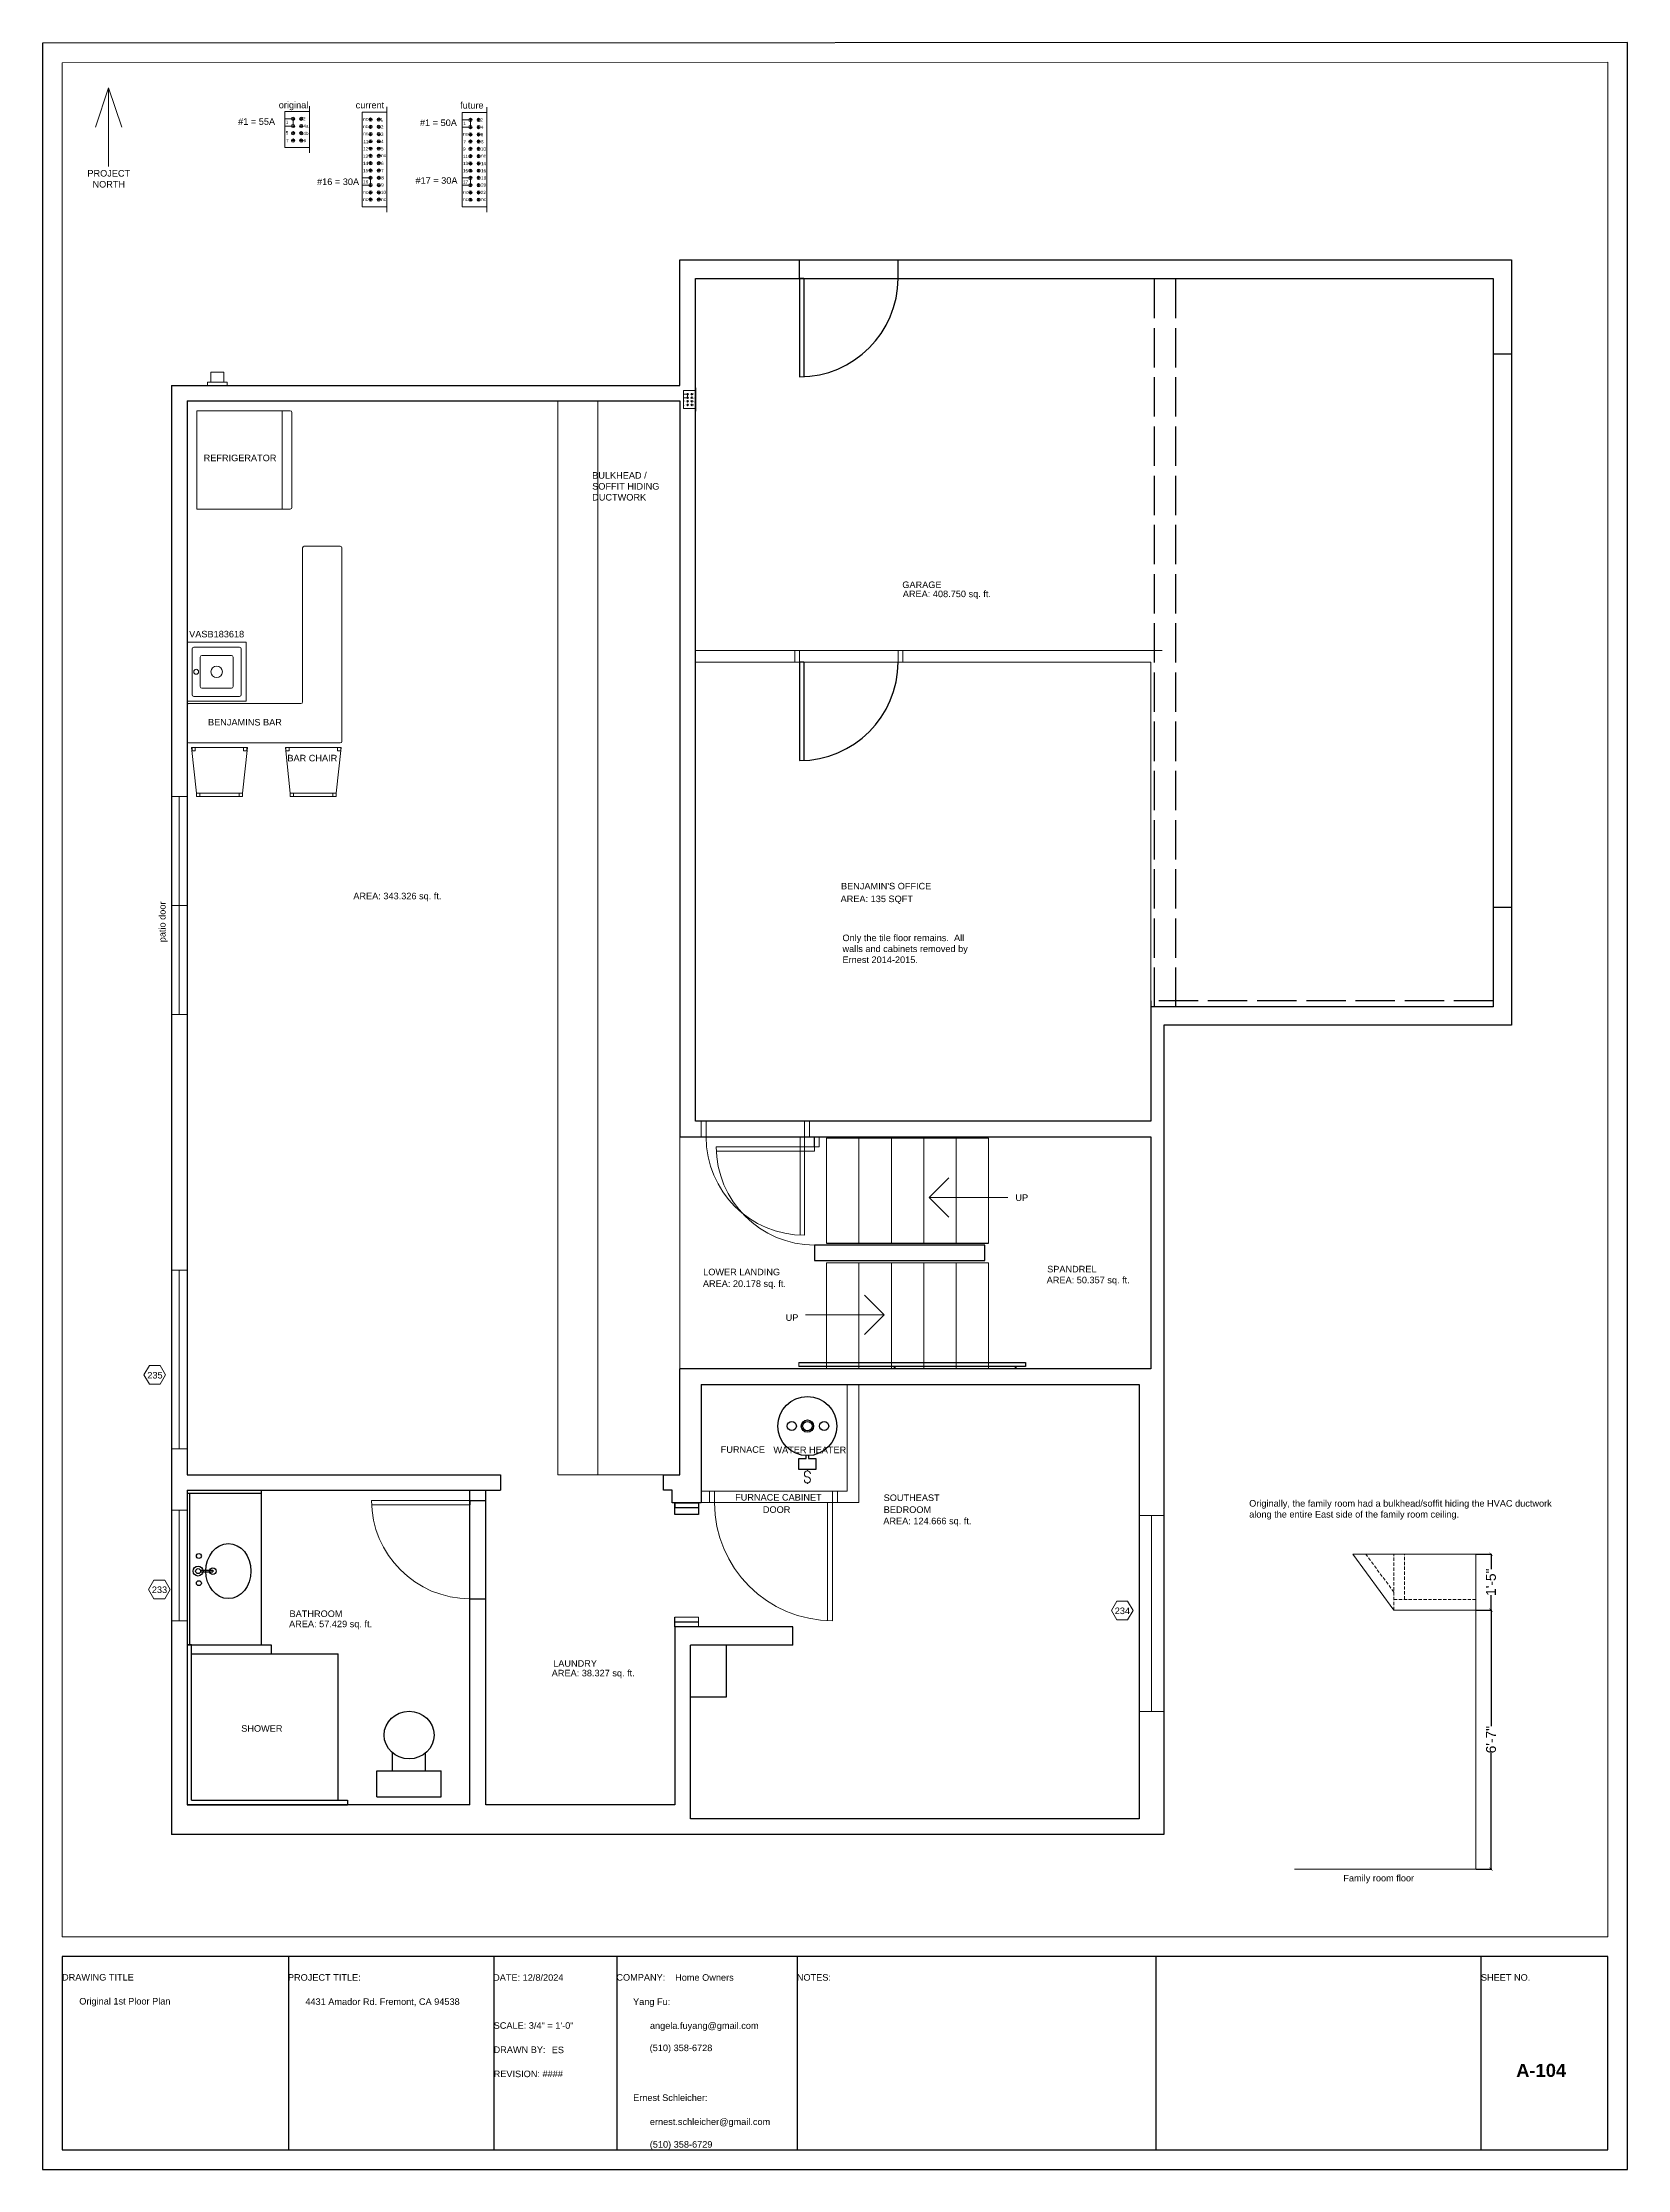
# Model space of a CAD drawing. Header units: inches. Extents: x -467 to 16, y 495 to 1144.
import ezdxf

# ---------------------------------------------------------------- set-up
doc = ezdxf.new("R2010")
doc.units = ezdxf.units.IN
doc.header["$MEASUREMENT"] = 0
doc.linetypes.add('ACAD_ISO02W100', pattern=[15, 12, -3])
doc.linetypes.add('DASHEDX2', pattern=[1.5, 1, -0.5])
doc.layers.get('0').update_dxf_attribs({"color": 1, "lineweight": 9})
for name, color, linetype, lineweight in [('00-page-edge', 7, 'Continuous', 9), ('A101-Floorplan-1st-floor', 7, 'Continuous', 9), ('A101-Text', 7, 'Continuous', 9)]:
    doc.layers.add(name, color=color, linetype=linetype, lineweight=lineweight)
doc.layers.add('Title Block', color=7, linetype='Continuous')
doc.layers.add('Title Block Text', color=7, linetype='Continuous')
doc.styles.add('Large', font='Arial Bold.ttf', dxfattribs={"height": 0.375})
doc.styles.add('Small', font='Arial.ttf', dxfattribs={"height": 0.125})
doc.styles.get("Standard").update_dxf_attribs({"font": 'Arial.ttf', "height": 3})
doc.dimstyles.get("Standard").update_dxf_attribs({"dimtxt": 0.18, "dimasz": 1, "dimexe": 0.18, "dimexo": 0.0625, "dimgap": 0.09, "dimtad": 0, "dimtoh": 1, "dimdec": 3, "dimzin": 0, "dimdsep": 46, "dimlunit": 4, "dimtxsty": 'Standard', "dimblk": 'ARCHTICK', "dimblk1": 'ARCHTICK', "dimblk2": 'ARCHTICK', "dimcen": 0.09, "dimadec": 1, "dimazin": 0, "dimtfac": 1, "dimtdec": 3, "dimtofl": 0, "dimtmove": 0, "dimatfit": 3, "dimfxl": 1, "dimtolj": 1, "dimtzin": 0, "dimarcsym": 0})

# ---------------------------------------------------------------- blocks, each defined once
blk = doc.blocks.new('L1-bathroom-door')
at = {"layer": 'A101-Floorplan-1st-floor'}
for p, q in [((0, 0), (-30, 0)), ((0, -1.375), (-30, -1.375))]:
    blk.add_line(p, q, dxfattribs=at)
at = {"layer": 'A101-Floorplan-1st-floor', "lineweight": 30}
blk.add_line((0, 0), (0, -1.375), dxfattribs=at)
at = {"layer": 'A101-Floorplan-1st-floor'}
blk.add_arc((0, 0), 30, 180, 270, dxfattribs=at)
blk = doc.blocks.new('lower-landing-to-garage-door')
at = {"layer": 'A101-Floorplan-1st-floor'}
for p, q in [((30, 0), (28.62, 0)), ((30, 0), (30, -30)), ((28.62, 0), (28.62, -29.97))]:
    blk.add_line(p, q, dxfattribs=at)
blk.add_arc((30, 0), 30, 180, 270, dxfattribs=at)
blk = doc.blocks.new('garage-door-exit-to-trailer')
at = {"layer": 'A101-Floorplan-1st-floor', "lineweight": 30}
for p, q in [((0, 0), (0, -30)), ((1.25, 0), (0, 0)), ((1.25, 0), (1.25, -29.97))]:
    blk.add_line(p, q, dxfattribs=at)
blk.add_arc((0, 0), 30, 270, 0, dxfattribs=at)
blk = doc.blocks.new('spandrel-door')
at = {"layer": 'A101-Floorplan-1st-floor'}
for p, q in [((0, 0), (-30, 0)), ((0, -1.38), (0, 0)), ((0, -1.38), (-29.97, -1.38))]:
    blk.add_line(p, q, dxfattribs=at)
blk.add_arc((0, 0), 30, 180, 270, dxfattribs=at)
blk = doc.blocks.new('L1-toilet')
at = {"lineweight": 30}
for p, q in [((-14.81, 8), (-14.81, 13.4)), ((-4.81, 8), (-4.81, 13.4)), ((-19.63, 0), (-19.63, 8)), ((-19.63, 8), (0, 8)), ((0, 0), (0, 8)), ((-19.63, 0), (0, 0))]:
    blk.add_line(p, q, dxfattribs=at)
blk.add_ellipse((-9.81, 18.88), major_axis=(7.62, 0), ratio=0.95082, dxfattribs=at)
blk = doc.blocks.new('L1-bathroom-sink-faucets-bowl')
at = {"lineweight": 30}
for p, q in [((2.21, 0.25), (5.98, 0.25)), ((5.98, 0.25), (5.98, -0.25)), ((2.21, -0.25), (5.98, -0.25))]:
    blk.add_line(p, q, dxfattribs=at)
for centre, radius in [((1.5, 0), 1.5), ((1.5, 0), 0.75), ((1.75, 4.59), 0.75), ((6, 0), 1), ((1.75, -3.69), 0.75)]:
    blk.add_circle(centre, radius, dxfattribs=at)
blk.add_ellipse((10.75, 0), major_axis=(0, -8.38), ratio=0.820896, dxfattribs=at)
blk = doc.blocks.new('L1-granite-splash-and-counter')
at = {"layer": 'A101-Floorplan-1st-floor', "lineweight": 30}
for p, q in [((0, 0), (22.63, 0)), ((0, 0), (0, -0.88)), ((22.63, 0), (22.63, -47.13)), ((0, -0.88), (22.63, -0.88)), ((0, -0.88), (0, -47.13)), ((0.88, -47.13), (0.88, -0.88)), ((0, -47.13), (0.88, -47.13)), ((0.88, -47.13), (22.63, -47.13))]:
    blk.add_line(p, q, dxfattribs=at)
blk = doc.blocks.new('L1-shower-tiles-and-glass-walls')
at = {"layer": 'A101-Floorplan-1st-floor', "lineweight": 30}
for p, q in [((1.37, 48.75), (0, 48.75)), ((0, 48.75), (0, 48.75)), ((0, 48.75), (0, 0)), ((1.37, 1.37), (1.37, 48.75)), ((1.37, 48.75), (25.62, 48.75)), ((1.37, 46), (46.12, 46)), ((25.62, 48.75), (25.62, 46)), ((46.12, 1.37), (46.12, 46)), ((0, 0), (48.88, 0)), ((1.37, 1.37), (48.88, 1.37)), ((48.88, 1.37), (48.88, 0))]:
    blk.add_line(p, q, dxfattribs=at)
blk = doc.blocks.new('L1-south-stairway-5-steps')
at = {"layer": 'A101-Floorplan-1st-floor', "lineweight": 5}
for p, q in [((-49.375, 0), (0, 0)), ((-49.375, 0), (-49.375, -32.40625)), ((-39.5, 0), (-39.5, -32.40625)), ((-29.625, 0), (-29.625, -32.40625)), ((-19.75, 0), (-19.75, -32.40625)), ((-9.875, 0), (-9.875, -32.40625)), ((0, 0), (0, -32.40625))]:
    blk.add_line(p, q, dxfattribs=at)
blk = doc.blocks.new('L1-south-stairway-handrail')
at = {"layer": 'A101-Floorplan-1st-floor', "lineweight": -3}
for p, q in [((-57.8, 1.25), (11.23, 1.25)), ((11.23, 0), (-57.8, 0)), ((-28.71, -0.75), (-28.71, 0)), ((-28.46, -0.75), (-28.46, 0)), ((8.09, 0), (8.09, -0.75)), ((8.34, 0), (8.34, -0.75)), ((11.23, 1.25), (11.23, 0))]:
    blk.add_line(p, q, dxfattribs=at)
at = {"layer": 'A101-Floorplan-1st-floor', "lineweight": 5}
blk.add_line((-57.8, 1.25), (-57.8, 0), dxfattribs=at)
blk = doc.blocks.new('L1-arrow')
at = {"lineweight": 5}
for p, q in [((188.32, -365.98), (182.32, -359.98)), ((182.32, -365.98), (164.32, -365.98)), ((182.32, -365.98), (188.32, -365.98)), ((188.32, -365.98), (182.32, -371.98))]:
    blk.add_line(p, q, dxfattribs=at)
blk = doc.blocks.new('north-arrow')
at = {"layer": '00-page-edge', "lineweight": 5}
for points in [[(-3.99, -12), (0, 0), (4, -12)], [(0, 0), (0, -12), (0, -24)]]:
    blk.add_lwpolyline(points, dxfattribs=at)
blk = doc.blocks.new('_ArchTick')
at = {"color": 0, "linetype": 'ByBlock', "lineweight": 30, "const_width": 0.15}
blk.add_lwpolyline([(-0.5, -0.5), (0.5, 0.5)], dxfattribs=at)
blk = doc.blocks.new('*D465')
at = {"layer": 'A101-Floorplan-1st-floor', "color": 0, "lineweight": -2, "transparency": 16777216}
for p, q in [((-30.13, 665.69), (-25.39, 665.69)), ((-25.57, 665.69), (-25.57, 630.28)), ((-25.57, 586.7), (-25.57, 622.11)), ((-30.13, 586.7), (-25.39, 586.7))]:
    blk.add_line(p, q, dxfattribs=at)
for p, rotation in [((-25.57, 665.69), 90), ((-25.57, 586.7), 270)]:
    blk.add_blockref('_ArchTick', p, dxfattribs=dict(at, rotation=rotation))
at = {"layer": 'A101-Floorplan-1st-floor', "color": 0, "lineweight": 5, "transparency": 16777216, "insert": (-25.57, 626.19), "char_height": 3, "attachment_point": 5, "rotation": 90}
blk.add_mtext('\\A1;6\'-7"', dxfattribs=at)
blk = doc.blocks.new('*D466')
at = {"layer": 'A101-Floorplan-1st-floor', "color": 0, "lineweight": -2, "transparency": 16777216}
for p, q in [((-30.13, 682.7), (-25.41, 682.7)), ((-25.59, 682.7), (-25.59, 678.13)), ((-25.59, 665.69), (-25.59, 670.26)), ((-30.13, 665.69), (-25.41, 665.69))]:
    blk.add_line(p, q, dxfattribs=at)
for p, rotation in [((-25.59, 682.7), 90), ((-25.59, 665.69), 270)]:
    blk.add_blockref('_ArchTick', p, dxfattribs=dict(at, rotation=rotation))
at = {"layer": 'A101-Floorplan-1st-floor', "color": 0, "lineweight": 5, "transparency": 16777216, "insert": (-25.59, 674.19), "char_height": 3, "attachment_point": 5, "rotation": 90}
blk.add_mtext('\\A1;1\'-5"', dxfattribs=at)
blk = doc.blocks.new('old-furnace-cabinet-door')
at = {"lineweight": 5}
for p, q in [((-1.5, 35.97), (-1.5, 0)), ((0, 36), (0, 0)), ((0, 0), (-36, 0)), ((-1.5, 0), (0, 0))]:
    blk.add_line(p, q, dxfattribs=at)
blk.add_arc((0, 0), 36, 90, 180, dxfattribs=at)
blk = doc.blocks.new('sub-panel-30a+50a')
at = {"layer": 'A101-Floorplan-1st-floor', "lineweight": 5}
for p, q in [((-3.75, -14.38), (-3.75, 0)), ((-3.75, 0), (0, 0)), ((0, -15.19), (0, 0.81)), ((-2.5, -1.11), (-3.75, -1.11)), ((-3.75, -2.21), (-2.5, -2.21)), ((-2.75, -1.11), (-2.25, -1.11)), ((-2.75, -2.21), (-2.25, -2.21)), ((-2.5, -1.36), (-2.5, -0.86)), ((-2.5, -2.21), (-2.5, -1.11)), ((-2.5, -2.46), (-2.5, -1.96)), ((-2.5, -3.57), (-2.5, -3.07)), ((-1.5, -1.11), (-1, -1.11)), ((-1.5, -2.21), (-1, -2.21)), ((-1.25, -1.36), (-1.25, -0.86)), ((-1.25, -2.46), (-1.25, -1.96)), ((-1.25, -3.57), (-1.25, -3.07)), ((-2.75, -3.32), (-2.25, -3.32)), ((-2.75, -4.42), (-2.25, -4.42)), ((-2.75, -5.53), (-2.25, -5.53)), ((-2.5, -4.67), (-2.5, -4.17)), ((-2.5, -5.78), (-2.5, -5.28)), ((-2.5, -6.89), (-2.5, -6.39)), ((-1.5, -3.32), (-1, -3.32)), ((-1.5, -4.42), (-1, -4.42)), ((-1.5, -5.53), (-1, -5.53)), ((-1.25, -4.67), (-1.25, -4.17)), ((-1.25, -5.78), (-1.25, -5.28)), ((-1.25, -6.89), (-1.25, -6.39)), ((-2.75, -6.64), (-2.25, -6.64)), ((-2.75, -7.74), (-2.25, -7.74)), ((-2.75, -8.85), (-2.25, -8.85)), ((-2.5, -7.99), (-2.5, -7.49)), ((-2.5, -9.1), (-2.5, -8.6)), ((-2.5, -10.21), (-2.5, -9.71)), ((-1.5, -6.64), (-1, -6.64)), ((-1.5, -7.74), (-1, -7.74)), ((-1.5, -8.85), (-1, -8.85)), ((-1.25, -7.99), (-1.25, -7.49)), ((-1.25, -9.1), (-1.25, -8.6)), ((-1.25, -10.21), (-1.25, -9.71)), ((-2.5, -9.96), (-3.75, -9.96)), ((-3.75, -9.96), (-3.75, -11.06)), ((-3.75, -11.06), (-2.5, -11.06)), ((-2.75, -9.96), (-2.25, -9.96)), ((-2.75, -11.06), (-2.25, -11.06)), ((-2.75, -12.17), (-2.25, -12.17)), ((-2.5, -11.06), (-2.5, -9.96)), ((-2.5, -11.31), (-2.5, -10.81)), ((-2.5, -12.42), (-2.5, -11.92)), ((-1.5, -9.96), (-1, -9.96)), ((-1.5, -11.06), (-1, -11.06)), ((-1.5, -12.17), (-1, -12.17)), ((-1.25, -11.31), (-1.25, -10.81)), ((-1.25, -12.42), (-1.25, -11.92)), ((-3.75, -14.38), (0, -14.38)), ((-2.75, -13.27), (-2.25, -13.27)), ((-2.5, -13.52), (-2.5, -13.02)), ((-1.5, -13.27), (-1, -13.27)), ((-1.25, -13.52), (-1.25, -13.02))]:
    blk.add_line(p, q, dxfattribs=at)
for centre in [(-2.5, -1.11), (-2.5, -2.21), (-2.5, -3.32), (-1.25, -1.11), (-1.25, -2.21), (-1.25, -3.32), (-2.5, -4.42), (-2.5, -5.53), (-2.5, -6.64), (-1.25, -4.42), (-1.25, -5.53), (-1.25, -6.64), (-2.5, -7.74), (-2.5, -8.85), (-2.5, -9.96), (-1.25, -7.74), (-1.25, -8.85), (-1.25, -9.96), (-2.5, -11.06), (-2.5, -12.17), (-1.25, -11.06), (-1.25, -12.17), (-2.5, -13.27), (-1.25, -13.27)]:
    blk.add_circle(centre, 0.25, dxfattribs=at)
at = {"layer": 'A101-Floorplan-1st-floor', "lineweight": 5, "style": 'Small'}
for s, p in [('nc', (-3.61, -3.49)), ('1', (-3.6, -1.88)), ('2', (-0.98, -1.36)), ('4', (-0.92, -2.47)), ('6', (-0.92, -3.59)), ('9', (-3.63, -5.79)), ('11', (-3.65, -6.92)), ('7', (-3.57, -4.7)), ('8', (-0.9, -4.67)), ('10', (-0.91, -5.79)), ('nc', (-0.88, -6.81)), ('13', (-3.64, -8)), ('15', (-3.64, -9.11)), ('14', (-0.9, -8.02)), ('16', (-0.89, -9.11)), ('18', (-0.87, -10.2)), ('17', (-3.63, -10.82)), ('nc', (-3.61, -12.36)), ('22', (-0.92, -12.42)), ('20', (-0.88, -11.28)), ('nc', (-3.62, -13.46)), ('nc', (-0.89, -13.46))]:
    blk.add_text(s, height=0.5, dxfattribs=at).set_placement(p)
blk = doc.blocks.new('sub-panel-30a')
at = {"layer": 'A101-Floorplan-1st-floor', "lineweight": 5}
for p, q in [((-3.75, -14.38), (-3.75, 0)), ((-3.75, 0), (0, 0)), ((0, -15.19), (0, 0.81)), ((-2.75, -1.11), (-2.25, -1.11)), ((-2.75, -2.21), (-2.25, -2.21)), ((-2.5, -1.36), (-2.5, -0.86)), ((-2.5, -2.46), (-2.5, -1.96)), ((-2.5, -3.57), (-2.5, -3.07)), ((-1.5, -1.11), (-1, -1.11)), ((-1.5, -2.21), (-1, -2.21)), ((-1.25, -1.36), (-1.25, -0.86)), ((-1.25, -2.46), (-1.25, -1.96)), ((-1.25, -3.57), (-1.25, -3.07)), ((-2.75, -3.32), (-2.25, -3.32)), ((-2.75, -4.42), (-2.25, -4.42)), ((-2.75, -5.53), (-2.25, -5.53)), ((-2.5, -4.67), (-2.5, -4.17)), ((-2.5, -5.78), (-2.5, -5.28)), ((-2.5, -6.89), (-2.5, -6.39)), ((-1.5, -3.32), (-1, -3.32)), ((-1.5, -4.42), (-1, -4.42)), ((-1.5, -5.53), (-1, -5.53)), ((-1.25, -4.67), (-1.25, -4.17)), ((-1.25, -5.78), (-1.25, -5.28)), ((-1.25, -6.89), (-1.25, -6.39)), ((-2.75, -6.64), (-2.25, -6.64)), ((-2.75, -7.74), (-2.25, -7.74)), ((-2.75, -8.85), (-2.25, -8.85)), ((-2.5, -7.99), (-2.5, -7.49)), ((-2.5, -9.1), (-2.5, -8.6)), ((-1.5, -6.64), (-1, -6.64)), ((-1.5, -7.74), (-1, -7.74)), ((-1.5, -8.85), (-1, -8.85)), ((-1.25, -7.99), (-1.25, -7.49)), ((-1.25, -9.1), (-1.25, -8.6)), ((-2.5, -9.96), (-3.75, -9.96)), ((-3.75, -9.96), (-3.75, -11.06)), ((-3.75, -11.06), (-2.5, -11.06)), ((-2.75, -9.96), (-2.25, -9.96)), ((-2.75, -11.06), (-2.25, -11.06)), ((-2.75, -12.17), (-2.25, -12.17)), ((-2.5, -10.21), (-2.5, -9.71)), ((-2.5, -11.06), (-2.5, -9.96)), ((-2.5, -11.31), (-2.5, -10.81)), ((-2.5, -12.42), (-2.5, -11.92)), ((-1.5, -9.96), (-1, -9.96)), ((-1.5, -11.06), (-1, -11.06)), ((-1.5, -12.17), (-1, -12.17)), ((-1.25, -10.21), (-1.25, -9.71)), ((-1.25, -11.31), (-1.25, -10.81)), ((-1.25, -12.42), (-1.25, -11.92)), ((-3.75, -14.38), (0, -14.38)), ((-2.75, -13.27), (-2.25, -13.27)), ((-2.5, -13.52), (-2.5, -13.02)), ((-1.5, -13.27), (-1, -13.27)), ((-1.25, -13.52), (-1.25, -13.02))]:
    blk.add_line(p, q, dxfattribs=at)
for centre in [(-2.5, -1.11), (-2.5, -2.21), (-2.5, -3.32), (-1.25, -1.11), (-1.25, -2.21), (-1.25, -3.32), (-2.5, -4.42), (-2.5, -5.53), (-2.5, -6.64), (-1.25, -4.42), (-1.25, -5.53), (-1.25, -6.64), (-2.5, -7.74), (-2.5, -8.85), (-1.25, -7.74), (-1.25, -8.85), (-2.5, -9.96), (-2.5, -11.06), (-2.5, -12.17), (-1.25, -9.96), (-1.25, -11.06), (-1.25, -12.17), (-2.5, -13.27), (-1.25, -13.27)]:
    blk.add_circle(centre, 0.25, dxfattribs=at)
at = {"layer": 'A101-Floorplan-1st-floor', "lineweight": 5, "style": 'Small'}
for s, p in [('nc', (-3.62, -1.28)), ('nc', (-3.62, -2.39)), ('nc', (-3.61, -3.49)), ('1', (-0.98, -1.36)), ('3', (-0.92, -3.59)), ('2', (-0.92, -2.47)), ('13', (-3.65, -6.92)), ('12', (-3.63, -5.79)), ('11', (-3.57, -4.7)), ('4', (-0.9, -4.67)), ('5', (-0.91, -5.79)), ('nc', (-0.88, -6.81)), ('14', (-3.64, -8)), ('15', (-3.64, -9.11)), ('6', (-0.9, -8.02)), ('7', (-0.89, -9.11)), ('16', (-3.63, -10.82)), ('nc', (-3.61, -12.36)), ('10', (-0.92, -12.42)), ('9', (-0.88, -11.28)), ('8', (-0.87, -10.2)), ('nc', (-3.62, -13.46)), ('nc', (-0.89, -13.46))]:
    blk.add_text(s, height=0.5, dxfattribs=at).set_placement(p)
blk = doc.blocks.new('original-sub-panel-55a')
at = {"layer": 'A101-Floorplan-1st-floor', "lineweight": 5}
for p, q in [((-7.5, -11), (-7.5, 0)), ((-7.5, 0), (0, 0)), ((0, -12.6), (0, 1.6)), ((-5, -2.2), (-7.5, -2.2)), ((-7.5, -4.4), (-5, -4.4)), ((-7.5, -11), (0, -11)), ((-5.5, -2.2), (-4.5, -2.2)), ((-5.5, -4.4), (-4.5, -4.4)), ((-5.5, -6.6), (-4.5, -6.6)), ((-5.5, -8.8), (-4.5, -8.8)), ((-5, -2.7), (-5, -1.7)), ((-5, -4.4), (-5, -2.2)), ((-5, -4.9), (-5, -3.9)), ((-5, -7.1), (-5, -6.1)), ((-5, -9.3), (-5, -8.3)), ((-3, -2.2), (-2, -2.2)), ((-3, -4.4), (-2, -4.4)), ((-3, -6.6), (-2, -6.6)), ((-3, -8.8), (-2, -8.8)), ((-2.5, -2.7), (-2.5, -1.7)), ((-2.5, -4.9), (-2.5, -3.9)), ((-2.5, -7.1), (-2.5, -6.1)), ((-2.5, -9.3), (-2.5, -8.3))]:
    blk.add_line(p, q, dxfattribs=at)
for centre in [(-5, -2.2), (-5, -4.4), (-5, -6.6), (-5, -8.8), (-2.5, -2.2), (-2.5, -4.4), (-2.5, -6.6), (-2.5, -8.8)]:
    blk.add_circle(centre, 0.5, dxfattribs=at)
at = {"layer": 'A101-Floorplan-1st-floor', "lineweight": 5, "style": 'Small'}
for s, p in [('5', (-7.2, -7)), ('1', (-7.2, -3.8)), ('7', (-7.1, -9.4)), ('2', (-2, -2.7)), ('4a', (-1.8, -4.9)), ('4b', (-1.8, -7.2)), ('6', (-1.8, -9.3))]:
    blk.add_text(s, height=1, dxfattribs=at).set_placement(p)
blk = doc.blocks.new('bar-stool-v1')
at = {"lineweight": 5}
for p, q in [((7, 15), (-1.5, 15)), ((-1.5, 15), (0, 1)), ((7, 15), (15.5, 15)), ((15.5, 15), (14, 1)), ((0, 1), (14, 1)), ((0, 1), (0, 0)), ((0, 0), (14, 0)), ((14, 1), (14, 0))]:
    blk.add_line(p, q, dxfattribs=at)
for points in [[(-0.38, 14.98), (-0.38, 13.98), (-1.38, 13.98), (-1.38, 14.98)], [(15.36, 14.97), (15.36, 13.97), (14.36, 13.97), (14.36, 14.97)], [(1, 1), (1, 0), (0, 0), (0, 1)], [(14, 1), (14, 0), (13, 0), (13, 1)]]:
    blk.add_lwpolyline(points, close=True, dxfattribs=at)
blk = doc.blocks.new('original-bar-sink-1st-floor')
at = {"lineweight": 5}
for p, q in [((0, 18), (0, 0)), ((18, 18), (0, 18)), ((1.5, 16), (1.5, 2)), ((16, 16.5), (2, 16.5)), ((4, 13.5), (4, 4.5)), ((13.5, 14), (4.5, 14)), ((14, 4.5), (14, 13.5)), ((16.5, 2), (16.5, 16)), ((18, 0), (18, 18)), ((0, 0), (18, 0)), ((2, 1.5), (16, 1.5)), ((4.5, 4), (13.5, 4))]:
    blk.add_line(p, q, dxfattribs=at)
for centre, radius in [((2.75, 9), 0.75), ((9, 9), 1.75)]:
    blk.add_circle(centre, radius, dxfattribs=at)
for centre, start, end in [((2, 16), 90, 180), ((4.5, 13.5), 90, 180), ((13.5, 13.5), 0, 90), ((16, 16), 0, 90), ((2, 2), 180, 270), ((4.5, 4.5), 180, 270), ((13.5, 4.5), 270, 0), ((16, 2), 270, 0)]:
    blk.add_arc(centre, 0.5, start, end, dxfattribs=at)
blk = doc.blocks.new('benjamins-refrigerator-1st-floor')
at = {"lineweight": 5}
for p, q in [((0, 0), (0, 30)), ((0, 30), (28.5, 30)), ((26, 30), (26, 0)), ((29, 29.5), (29, 0.5)), ((28.5, 0), (0, 0))]:
    blk.add_line(p, q, dxfattribs=at)
for centre, start, end in [((28.5, 29.5), 0, 90), ((28.5, 0.5), 270, 0)]:
    blk.add_arc(centre, 0.5, start, end, dxfattribs=at)
blk = doc.blocks.new('benjamins-bar-1st-floor')
at = {"lineweight": 5}
for p, q in [((35.05, 12.38), (35.05, 59.38)), ((35.55, 59.88), (46.55, 59.88)), ((47.05, 59.38), (47.05, 0.38)), ((-0.17, 11.38), (-0.17, 0.38)), ((0.33, 11.88), (34.55, 11.88)), ((0.33, -0.12), (46.55, -0.12))]:
    blk.add_line(p, q, dxfattribs=at)
for centre, start, end in [((35.55, 59.38), 90, 180), ((46.55, 59.38), 0, 90), ((0.33, 11.38), 90, 180), ((34.55, 12.38), 270, 0), ((0.33, 0.38), 180, 270), ((46.55, 0.38), 270, 0)]:
    blk.add_arc(centre, 0.5, start, end, dxfattribs=at)

msp = doc.modelspace()

# ---------------------------------------------------------------- linework, layer by layer
at = {"lineweight": 5}
for p, q in [((-423.0993, 1034.3748), (-420.0993, 1034.3748)), ((-427.8493, 714.906), (-427.8493, 714.906))]:
    msp.add_line(p, q, dxfattribs=at)
at = {"layer": '00-page-edge', "lineweight": -3}
msp.add_line((16.0019, 1137.6614), (16, 1137.6614), dxfattribs=at)
msp.add_lwpolyline([(16, 1143.6614), (-467.1368, 1143.5061), (-467.1368, 495.1368), (16, 495.1368)], close=True, dxfattribs=at)
at = {"layer": '00-page-edge'}
msp.add_lwpolyline([(10, 1137.6595), (-461.1368, 1137.5081), (-461.1368, 566.0496), (10, 566.0496)], close=True, dxfattribs=at)
at = {"layer": 'A101-Floorplan-1st-floor', "lineweight": 5}
for p, q in [((-393.2761, 1111.6316), (-393.2761, 1122.6316)), ((-393.2761, 1122.6316), (-385.7757, 1122.6316)), ((-385.7757, 1110.0066), (-385.7757, 1124.2467)), ((-390.776, 1120.4192), (-393.2761, 1120.4192)), ((-393.2761, 1118.2068), (-390.776, 1118.2068)), ((-391.276, 1120.4192), (-390.276, 1120.4192)), ((-391.276, 1118.2068), (-390.276, 1118.2068)), ((-391.276, 1115.9943), (-390.276, 1115.9943)), ((-390.776, 1119.9192), (-390.776, 1120.9192)), ((-390.776, 1118.2068), (-390.776, 1120.4192)), ((-390.776, 1117.7067), (-390.776, 1118.7068)), ((-390.776, 1115.4943), (-390.776, 1116.4944)), ((-388.7759, 1120.4192), (-387.7758, 1120.4192)), ((-388.7759, 1118.2068), (-387.7758, 1118.2068)), ((-388.7759, 1115.9943), (-387.7758, 1115.9943)), ((-388.2758, 1119.9192), (-388.2758, 1120.9192)), ((-388.2758, 1117.7067), (-388.2758, 1118.7068)), ((-388.2758, 1115.4943), (-388.2758, 1116.4944)), ((-393.2761, 1111.6316), (-385.7757, 1111.6316)), ((-391.276, 1113.7819), (-390.276, 1113.7819)), ((-390.776, 1113.2819), (-390.776, 1114.2819)), ((-388.7759, 1113.7819), (-387.7758, 1113.7819)), ((-388.2758, 1113.2819), (-388.2758, 1114.2819)), ((-416.8493, 1039.1248), (-416.8493, 1040.1248)), ((-416.8493, 1040.1248), (-410.8493, 1040.1248)), ((-415.8493, 1040.1248), (-415.8493, 1043.1248)), ((-415.8493, 1043.1248), (-411.8493, 1043.1248)), ((-411.8493, 1043.1248), (-411.8493, 1040.1248)), ((-410.8493, 1040.1248), (-410.8493, 1039.1248)), ((-268.0681, 958.2429), (-125.8181, 958.2429)), ((-237.8507, 954.7429), (-237.8507, 958.2429)), ((-236.3507, 954.7429), (-236.3507, 958.2429)), ((-206.3547, 954.7429), (-206.3547, 958.2429)), ((-204.8547, 954.7429), (-204.8547, 958.2429)), ((-423.0993, 913.7498), (-427.8493, 913.7498)), ((-425.4743, 913.7498), (-425.4743, 847.3435)), ((-423.0993, 880.531), (-427.8493, 880.531)), ((-423.0993, 847.3435), (-427.8493, 847.3435)), ((-272.8181, 809.9929), (-272.8181, 811.3679)), ((-266.3806, 814.7429), (-266.3806, 809.9929)), ((-264.8806, 814.7429), (-264.8806, 809.9929)), ((-234.849, 809.9929), (-234.849, 814.7429)), ((-233.349, 809.9929), (-233.349, 814.7429)), ((-231.7667, 806.9929), (-230.3917, 806.9929)), ((-230.3917, 806.9929), (-230.3917, 809.9929)), ((-178.757, 809.5554), (-228.132, 809.5554)), ((-228.132, 777.6179), (-228.132, 809.5554)), ((-218.257, 777.6179), (-218.257, 809.5554)), ((-208.382, 777.6179), (-208.382, 809.5554)), ((-198.507, 777.6179), (-198.507, 809.5554)), ((-188.632, 777.6179), (-188.632, 809.5554)), ((-178.757, 777.6179), (-178.757, 809.5554)), ((-423.0993, 769.3748), (-427.8493, 769.3748)), ((-425.4743, 714.906), (-425.4743, 769.3748)), ((-221.8181, 734.4616), (-221.8181, 701.9616)), ((-218.3181, 734.4616), (-218.3181, 698.4616)), ((-423.0993, 714.906), (-427.8493, 714.906)), ((-266.3181, 701.9616), (-221.8181, 701.9616)), ((-263.8181, 701.9616), (-263.8181, 698.4616)), ((-262.3181, 701.9616), (-262.3181, 698.4616)), ((-226.3181, 701.9616), (-226.3181, 698.4616)), ((-224.8181, 701.9616), (-224.8181, 698.4616)), ((-423.0993, 696.2116), (-427.8493, 696.2116)), ((-425.4743, 696.2116), (-425.4743, 662.4685)), ((-132.8181, 694.5241), (-125.3195, 694.5241)), ((-129.0681, 694.5241), (-129.0681, 634.7513)), ((-30.1964, 682.6998), (-67.7589, 682.6998)), ((-67.7589, 682.6998), (-30.1964, 682.6998)), ((-30.1964, 665.688), (-30.1964, 682.6998)), ((-30.1964, 682.6998), (-30.1964, 586.6998)), ((-423.0993, 662.4685), (-427.8493, 662.4685)), ((-274.3806, 663.5866), (-267.1306, 663.5866)), ((-267.1306, 663.5866), (-267.1306, 660.5866)), ((-132.8181, 634.7513), (-125.3195, 634.7513))]:
    msp.add_line(p, q, dxfattribs=at)
at = {"layer": 'A101-Floorplan-1st-floor', "lineweight": -3}
for p, q in [((-272.8181, 1039.1248), (-272.8181, 1077.4373)), ((-272.8181, 1077.4373), (-19.386, 1077.4373)), ((-236.3507, 1071.7498), (-236.3507, 1077.4373)), ((-206.3547, 1071.7498), (-206.3547, 1077.4373)), ((-19.386, 1077.4373), (-19.386, 844.0935)), ((-24.886, 1048.7498), (-19.386, 1048.7498)), ((-427.8493, 1039.1248), (-272.8181, 1039.1248)), ((-427.8493, 1039.1248), (-427.8493, 597.3138)), ((-423.0993, 1034.3748), (-423.0993, 706.9685)), ((-423.0993, 1034.3748), (-272.8181, 1034.3748)), ((-272.8181, 1034.3748), (-272.8181, 809.9929)), ((-24.886, 880.0623), (-19.386, 880.0623)), ((-19.386, 844.0935), (-125.3195, 844.0935)), ((-125.3195, 844.0935), (-125.3195, 597.3138)), ((-272.8181, 809.9929), (-129.3181, 809.9929)), ((-231.7667, 806.9929), (-231.7667, 809.9929)), ((-129.3181, 809.9929), (-129.3181, 739.2116)), ((-228.132, 777.6179), (-178.757, 777.6179)), ((-272.8181, 706.9685), (-272.8181, 739.2116)), ((-129.3181, 739.2116), (-272.8181, 739.2116)), ((-266.3181, 734.4616), (-266.3181, 698.3679)), ((-266.3181, 734.4616), (-132.8181, 734.4616)), ((-132.8181, 734.4616), (-132.8181, 602.0638)), ((-423.0993, 706.9685), (-327.5368, 706.9685)), ((-327.5368, 706.9685), (-327.5368, 702.2185)), ((-277.8806, 702.2185), (-277.8806, 706.9685)), ((-277.8806, 706.9685), (-272.8181, 706.9685)), ((-423.0993, 702.2185), (-423.0993, 606.3366)), ((-423.0993, 702.2185), (-327.5368, 702.2185)), ((-336.8493, 606.3366), (-336.8493, 702.2185)), ((-331.9743, 606.3366), (-331.9743, 702.2185)), ((-331.9743, 699.156), (-331.9743, 702.2185)), ((-275.1931, 702.2185), (-277.8806, 702.2185)), ((-275.1931, 698.3679), (-275.1931, 702.2185)), ((-336.8493, 699.156), (-331.9743, 699.156)), ((-266.3181, 698.3679), (-275.1931, 698.3679)), ((-274.3806, 698.3679), (-274.3806, 696.8679)), ((-274.3806, 698.3679), (-267.1306, 698.3679)), ((-274.3806, 694.8679), (-274.3806, 698.3679)), ((-267.1306, 696.8679), (-274.3806, 696.8679)), ((-267.1306, 694.8679), (-274.3806, 694.8679)), ((-267.1306, 698.3679), (-267.1306, 694.8679)), ((-336.8493, 669.156), (-331.9743, 669.156)), ((-274.3806, 660.5866), (-274.3806, 663.5866)), ((-274.3806, 662.0866), (-267.1306, 662.0866)), ((-238.3806, 660.5866), (-274.3806, 660.5866)), ((-274.3806, 660.5866), (-274.3806, 606.3366)), ((-267.1306, 660.5866), (-274.3806, 660.5866)), ((-238.3806, 655.0013), (-238.3806, 660.5866)), ((-238.3806, 655.0013), (-269.6306, 655.0013)), ((-269.6306, 602.0638), (-269.6306, 655.0013)), ((-258.6306, 639.2201), (-258.6306, 655.0013)), ((-269.6306, 639.2201), (-258.6306, 639.2201)), ((-336.8493, 606.3366), (-423.0993, 606.3366)), ((-274.3806, 606.3366), (-331.9743, 606.3366)), ((-125.3195, 597.3138), (-427.8493, 597.3138)), ((-132.8181, 602.0638), (-269.6306, 602.0638))]:
    msp.add_line(p, q, dxfattribs=at)
at = {"layer": 'A101-Floorplan-1st-floor', "linetype": 'ACAD_ISO02W100', "lineweight": -3}
for p, q in [((-128.1931, 849.5935), (-128.1931, 1071.7498)), ((-121.6931, 849.5935), (-121.6931, 1071.7498)), ((-24.886, 851.4998), (-129.3181, 851.4998))]:
    msp.add_line(p, q, dxfattribs=at)
at = {"layer": 'A101-Floorplan-1st-floor', "color": 1, "lineweight": 5}
for p, q in [((-310.0423, 1034.3748), (-310.0423, 706.9685)), ((-297.8181, 1034.3748), (-297.8181, 706.9685)), ((-272.8181, 1034.3748), (-272.8181, 706.9685)), ((-310.0423, 706.9685), (-297.8181, 706.9685)), ((-297.8181, 706.9685), (-272.8181, 706.9685)), ((-55.1964, 665.688), (-67.7589, 682.6998)), ((-30.1964, 665.688), (-55.1964, 665.688)), ((-30.1964, 665.688), (-30.1964, 586.6998)), ((-30.1964, 586.6998), (-85.4443, 586.6998))]:
    msp.add_line(p, q, dxfattribs=at)
at = {"layer": 'A101-Floorplan-1st-floor'}
for p, q in [((-233.9838, 708.1456), (-233.9838, 708.5512)), ((-233.9838, 704.4682), (-233.9838, 704.2297))]:
    msp.add_line(p, q, dxfattribs=at)
at = {"layer": 'A101-Floorplan-1st-floor', "linetype": 'DASHEDX2', "lineweight": 5}
for p, q in [((-55.1964, 671.159), (-63.7188, 682.6998)), ((-55.1964, 665.688), (-55.1964, 682.6998)), ((-51.9464, 668.938), (-51.9464, 682.6998)), ((-30.1964, 668.938), (-55.1964, 668.938))]:
    msp.add_line(p, q, dxfattribs=at)
at = {"layer": 'A101-Floorplan-1st-floor', "lineweight": -3}
for points in [[(-129.3181, 851.4998), (-129.3181, 814.7429), (-268.0681, 814.7429), (-268.0681, 1071.7498), (-24.886, 1071.7498), (-24.886, 849.5935), (-129.3181, 849.5935)], [(-233.6088, 712.8012), (-233.6088, 711.9411), (-231.4213, 711.9411), (-231.4213, 708.5512), (-236.5463, 708.5512), (-236.5463, 711.9411), (-234.3588, 711.9411), (-234.3588, 712.8012)]]:
    msp.add_lwpolyline(points, dxfattribs=at)
at = {"layer": 'A101-Floorplan-1st-floor', "lineweight": 5}
for points in [[(-129.3181, 954.7429), (-129.3181, 814.7429), (-268.0681, 814.7429), (-268.0681, 954.7429)], [(-218.3181, 698.4616), (-218.3181, 734.4616), (-266.3181, 734.4616), (-266.3181, 698.4616)]]:
    msp.add_lwpolyline(points, close=True, dxfattribs=at)
at = {"layer": 'A101-Floorplan-1st-floor', "lineweight": -3}
msp.add_lwpolyline([(-231.7667, 772.2429), (-179.8696, 772.2429), (-179.8696, 776.9929), (-231.7667, 776.9929)], close=True, dxfattribs=at)
at = {"layer": 'A101-Floorplan-1st-floor'}
for points in [[(-434.5736, 740.276), (-436.2216, 737.4215), (-434.5736, 734.5671), (-431.2776, 734.5671), (-429.6295, 737.4215), (-431.2776, 740.276)], [(-433.1969, 674.8531), (-434.8449, 671.9987), (-433.1969, 669.1442), (-429.9009, 669.1442), (-428.2529, 671.9987), (-429.9009, 674.8531)], [(-139.6681, 668.4389), (-141.3161, 665.5845), (-139.6681, 662.73), (-136.3721, 662.73), (-134.7241, 665.5845), (-136.3721, 668.4389)]]:
    msp.add_lwpolyline(points, close=True, dxfattribs=at)
at = {"layer": 'A101-Floorplan-1st-floor', "lineweight": 5}
for centre in [(-390.776, 1120.4192), (-390.776, 1118.2068), (-390.776, 1115.9943), (-388.2758, 1120.4192), (-388.2758, 1118.2068), (-388.2758, 1115.9943), (-390.776, 1113.7819), (-388.2758, 1113.7819)]:
    msp.add_circle(centre, 0.5, dxfattribs=at)
at = {"layer": 'A101-Floorplan-1st-floor', "lineweight": -3}
for centre, radius in [((-233.9838, 721.8012), 9), ((-238.7377, 721.8012), 1.3886), ((-233.9838, 721.8012), 1.8761), ((-233.9838, 721.8012), 1.4488), ((-228.884, 721.8012), 1.3881)]:
    msp.add_circle(centre, radius, dxfattribs=at)
at = {"layer": 'A101-Floorplan-1st-floor'}
for centre, start, end in [((-233.9838, 707.2296), 0, 180), ((-233.9838, 707.2161), 180, 270), ((-233.9838, 705.3842), 180, 90)]:
    msp.add_arc(centre, 0.916, start, end, dxfattribs=at)
at = {"layer": 'Title Block'}
for p, q in [((-392.1553, 560.0496), (-392.1553, 501.1368)), ((-329.59, 560.0496), (-329.59, 501.1368)), ((-292.0953, 560.0496), (-292.0953, 501.1368)), ((-237.0877, 560.0496), (-237.0877, 501.1368)), ((-127.6502, 501.1368), (-127.6502, 560.0496)), ((-28.614, 501.1368), (-28.614, 560.0496))]:
    msp.add_line(p, q, dxfattribs=at)
at = {"layer": 'Title Block', "lineweight": -3}
msp.add_lwpolyline([(10, 560.0496), (-461.1368, 560.0496), (-461.1368, 501.1368), (10, 501.1368)], close=True, dxfattribs=at)

# ---------------------------------------------------------------- block references
at = {"lineweight": 5}
for name, p, xscale, yscale, zscale in [('sub-panel-30a', (-362.1419, 1122.4119), 2.008348776021863, 2.008348776021863, 2.008348776021863), ('sub-panel-30a+50a', (-331.697, 1122.2869), 2.00012218895135, 2.00012218895135, 2.00012218895135), ('original-sub-panel-55a', (-268.0223, 1037.5374), 0.4950806891988623, 0.4950806891988623, 0.4950806891988623)]:
    msp.add_blockref(name, p, dxfattribs=dict(at, xscale=xscale, yscale=yscale, zscale=zscale))
at = {"lineweight": -3}
for name, p in [('garage-door-exit-to-trailer', (-236.3507, 1071.7498)), ('garage-door-exit-to-trailer', (-236.3507, 954.7429)), ('L1-bathroom-door', (-336.8493, 699.156)), ('L1-shower-tiles-and-glass-walls', (-423.0993, 606.3366))]:
    msp.add_blockref(name, p, dxfattribs=at)
at = {"lineweight": 5}
for name, p in [('L1-south-stairway-5-steps', (-178.757, 771.6179)), ('L1-south-stairway-handrail', (-178.757, 739.9616))]:
    msp.add_blockref(name, p, dxfattribs=at)
at = {"layer": '00-page-edge', "lineweight": 5}
msp.add_blockref('north-arrow', (-447.014, 1129.8347), dxfattribs=at)
at = {"layer": 'A101-Floorplan-1st-floor', "lineweight": 5}
for name, p in [('benjamins-refrigerator-1st-floor', (-420.1133, 1001.3967)), ('benjamins-bar-1st-floor', (-422.9281, 930.206)), ('original-bar-sink-1st-floor', (-423.0502, 942.7949)), ('bar-stool-v1', (-420.1925, 913.7498)), ('bar-stool-v1', (-391.6041, 913.7498)), ('L1-arrow', (-398.8661, 1121.7454))]:
    msp.add_blockref(name, p, dxfattribs=at)
at = {"layer": 'A101-Floorplan-1st-floor', "lineweight": -3}
for name, p in [('lower-landing-to-garage-door', (-264.849, 809.9929)), ('spandrel-door', (-231.7667, 806.9929)), ('L1-granite-splash-and-counter', (-423.0993, 702.2185)), ('L1-bathroom-sink-faucets-bowl', (-421.2243, 677.5866)), ('L1-toilet', (-345.5993, 608.7116))]:
    msp.add_blockref(name, p, dxfattribs=at)
at = {"layer": 'A101-Floorplan-1st-floor', "lineweight": 5, "rotation": 180}
msp.add_blockref('L1-arrow', (-8.5434, 425.4809), dxfattribs=at)
at = {"layer": 'A101-Floorplan-1st-floor', "lineweight": 5, "xscale": -1, "rotation": 180}
msp.add_blockref('old-furnace-cabinet-door', (-226.3181, 698.4616), dxfattribs=at)

# ---------------------------------------------------------------- texts
at = {"layer": '00-page-edge', "lineweight": 5, "insert": (-446.9466, 1102.1093), "char_height": 2, "attachment_point": 5}
msp.add_mtext_dynamic_manual_height_columns('PROJECT\\PNORTH', width=33.772132, gutter_width=2.5, heights=[0], dxfattribs=at)
at = {"layer": 'A101-Floorplan-1st-floor', "lineweight": 5, "style": 'Small'}
for s, height, p in [('5', 1.0001, (-392.9873, 1115.6424)), ('1', 1.0001, (-392.9831, 1118.8629)), ('2', 1.0001, (-387.7433, 1119.9137)), ('4b', 1.00006, (-387.6253, 1115.4609)), ('4a', 1.00006, (-387.6178, 1117.6993)), ('7', 1.0001, (-392.9093, 1113.2299)), ('6', 1.0001, (-387.5805, 1113.2835))]:
    msp.add_text(s, height=height, dxfattribs=at).set_placement(p)
at = {"layer": 'A101-Floorplan-1st-floor', "lineweight": 5}
msp.add_text('patio door', height=2, rotation=90, dxfattribs=at).set_placement((-429.643, 869.3271))
at = {"layer": 'A101-Floorplan-1st-floor'}
for s, p in [('235', (-435.1988, 736.3118)), ('233', (-433.8221, 670.889)), ('234', (-140.2933, 664.4748))]:
    msp.add_text(s, height=2, dxfattribs=at).set_placement(p)
at = {"layer": 'A101-Floorplan-1st-floor', "lineweight": 5}
msp.add_text('Family room floor', height=2, dxfattribs=at).set_placement((-70.6095, 582.9702))
at = {"layer": 'A101-Floorplan-1st-floor', "lineweight": 5, "char_height": 2, "attachment_point": 1}
for s, width, insert in [('BULKHEAD /\\PSOFFIT HIDING DUCTWORK', 29.397438, (-299.5829, 1012.676)), ('Originally, the family room had a bulkhead/soffit hiding the HVAC ductwork along the entire East side of the family room ceiling.', 97.089063, (-99.3084, 699.2397))]:
    msp.add_mtext_dynamic_manual_height_columns(s, width=width, gutter_width=20, heights=[0], dxfattribs=dict(at, insert=insert))
at = {"layer": 'A101-Text', "lineweight": 5}
for s, p in [('original', (-395.1336, 1123.6264)), ('current', (-371.6841, 1123.583)), ('future', (-339.8377, 1123.5333)), ('#1 = 55A', (-407.5185, 1118.5639)), ('#1 = 50A', (-352.0922, 1118.1995)), ('#17 = 30A', (-353.4569, 1100.5989)), ('#16 = 30A', (-383.4589, 1100.2106)), ('REFRIGERATOR', (-418.034, 1016.0051)), ('GARAGE', (-205.0434, 977.3236)), ('AREA: 408.750 sq. ft.', (-204.8957, 974.5512)), ('VASB183618', (-422.4493, 962.2805)), ('BENJAMINS BAR', (-416.6903, 935.4182)), ('BAR CHAIR', (-392.5023, 924.4814)), ('AREA: 343.326 sq. ft.', (-372.399, 882.4243)), ('AREA: 135 SQFT', (-223.861, 881.562)), ("BENJAMIN'S OFFICE", (-223.7437, 885.4419)), ('UP', (-170.5723, 790.4539)), ('AREA: 20.178 sq. ft.', (-265.8399, 764.2377)), ('LOWER LANDING', (-265.7487, 767.7854)), ('AREA: 50.357 sq. ft.', (-161.0302, 765.3365)), ('SPANDREL', (-160.8951, 768.6679)), ('UP', (-240.6132, 753.8973)), ('FURNACE', (-260.4118, 713.6481)), ('WATER HEATER', (-244.3472, 713.543)), ('FURNACE CABINET', (-256.0128, 699.0866)), ('SOUTHEAST', (-210.7346, 698.9478)), ('DOOR', (-247.557, 695.3351)), ('AREA: 124.666 sq. ft.', (-210.8341, 691.8652)), ('BEDROOM', (-210.7098, 695.3263)), ('AREA: 57.429 sq. ft.', (-391.9822, 660.4759)), ('BATHROOM', (-391.8428, 663.585)), ('LAUNDRY', (-311.4824, 648.4209)), ('AREA: 38.327 sq. ft.', (-311.9226, 645.4877)), ('SHOWER', (-406.5726, 628.6049))]:
    msp.add_text(s, height=2, dxfattribs=at).set_placement(p)
at = {"layer": 'A101-Text', "lineweight": 5, "insert": (-223.2881, 871.6693), "char_height": 2, "attachment_point": 1}
msp.add_mtext_dynamic_manual_height_columns('Only the tile floor remains.  All walls and cabinets removed by Ernest 2014-2015.', width=42.107161, gutter_width=20, heights=[0], dxfattribs=at)
at = {"layer": 'Title Block Text'}
for s, p in [('DRAWING TITLE', (-461.1943, 552.7358)), ('PROJECT TITLE:', (-392.3402, 552.6883)), ('DATE: 12/8/2024', (-329.7867, 552.6578)), ('COMPANY:', (-292.2083, 552.6987)), ('Home Owners', (-274.3011, 552.6688)), ('NOTES:', (-237.198, 552.6948)), ('SHEET NO.', (-28.6735, 552.6921)), ('4431 Amador Rd. Fremont, CA 94538', (-387.0284, 545.2981)), ('Yang Fu:', (-287.1281, 545.2879)), ('SCALE: 3/4" = 1\'-0"', (-329.6147, 538.0277)), ('angela.fuyang@gmail.com', (-281.9832, 537.9957)), ('DRAWN BY:', (-329.6425, 530.6602)), ('ES', (-311.9114, 530.5954)), ('(510) 358-6728', (-282.0613, 531.2131)), ('REVISION: ####', (-329.6283, 523.2815)), ('Ernest Schleicher:', (-287.0958, 516.0169)), ('ernest.schleicher@gmail.com', (-281.9996, 508.6816)), ('(510) 358-6729', (-282.0367, 501.7836))]:
    msp.add_text(s, height=2, dxfattribs=at).set_placement(p)
at = {"layer": 'Title Block Text', "style": 'Large'}
msp.add_text('A-104', height=4, dxfattribs=at).set_placement((-17.9076, 523.3434))
at = {"layer": 'Title Block Text', "lineweight": 5, "insert": (-455.9389, 547.4347), "char_height": 2, "attachment_point": 1}
msp.add_mtext_dynamic_manual_height_columns('Original 1st Ploor Plan', width=9594.755196, gutter_width=3840, heights=[0], dxfattribs=at)

# ---------------------------------------------------------------- dimensions: what is measured, and where the dimension line sits
at = {"layer": 'A101-Floorplan-1st-floor', "lineweight": 5}
dim = msp.add_aligned_dim(p1=(-30.1964, 665.688), p2=(-30.1964, 682.6998), distance=-4.6063, dimstyle='Standard', override={"dimscale": 1, "dimtix": 0, "dimtofl": 0, "dimtmove": 0, "dimatfit": 3}, dxfattribs=at)
dim.commit()
dim.dimension.update_dxf_attribs({"geometry": '*D466', "text_midpoint": (-25.5901, 674.1939)})
dim = msp.add_linear_dim(base=(-25.5726, 586.6998), p1=(-30.1964, 665.688), p2=(-30.1964, 586.6998), angle=90, dimstyle='Standard', override={"dimscale": 1, "dimtix": 0, "dimtofl": 0, "dimtmove": 0, "dimatfit": 3}, dxfattribs=at)
dim.commit()
dim.dimension.update_dxf_attribs({"geometry": '*D465', "text_midpoint": (-25.5726, 626.1939)})

doc.saveas('drawing.dxf')
